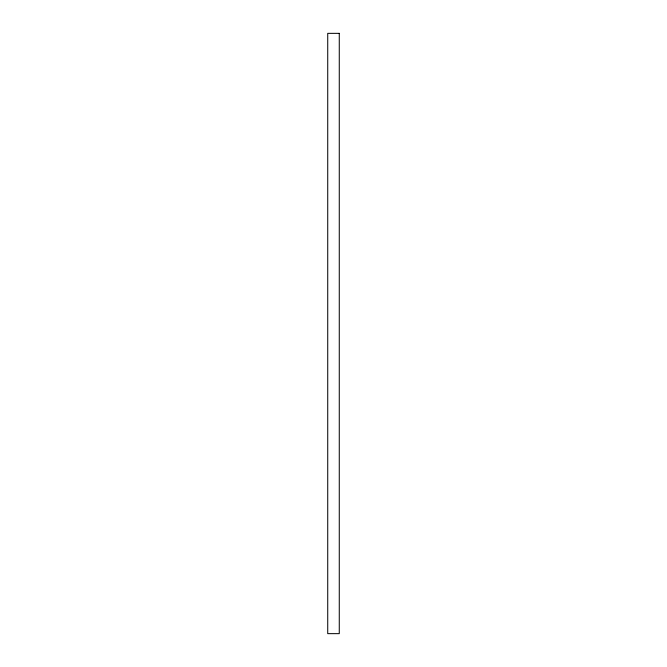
<?xml version="1.0" encoding="UTF-8"?>
<svg xmlns="http://www.w3.org/2000/svg" width="667" height="667" viewBox="0 0 667 667"><rect width="100%" height="100%" fill="white"/><g stroke="black" fill="none" stroke-linecap="round" stroke-linejoin="round"><path stroke-width="1" d="M339.27 33.35L327.73 33.35L327.73 633.65L339.27 633.65L339.27 33.35"/></g></svg>
